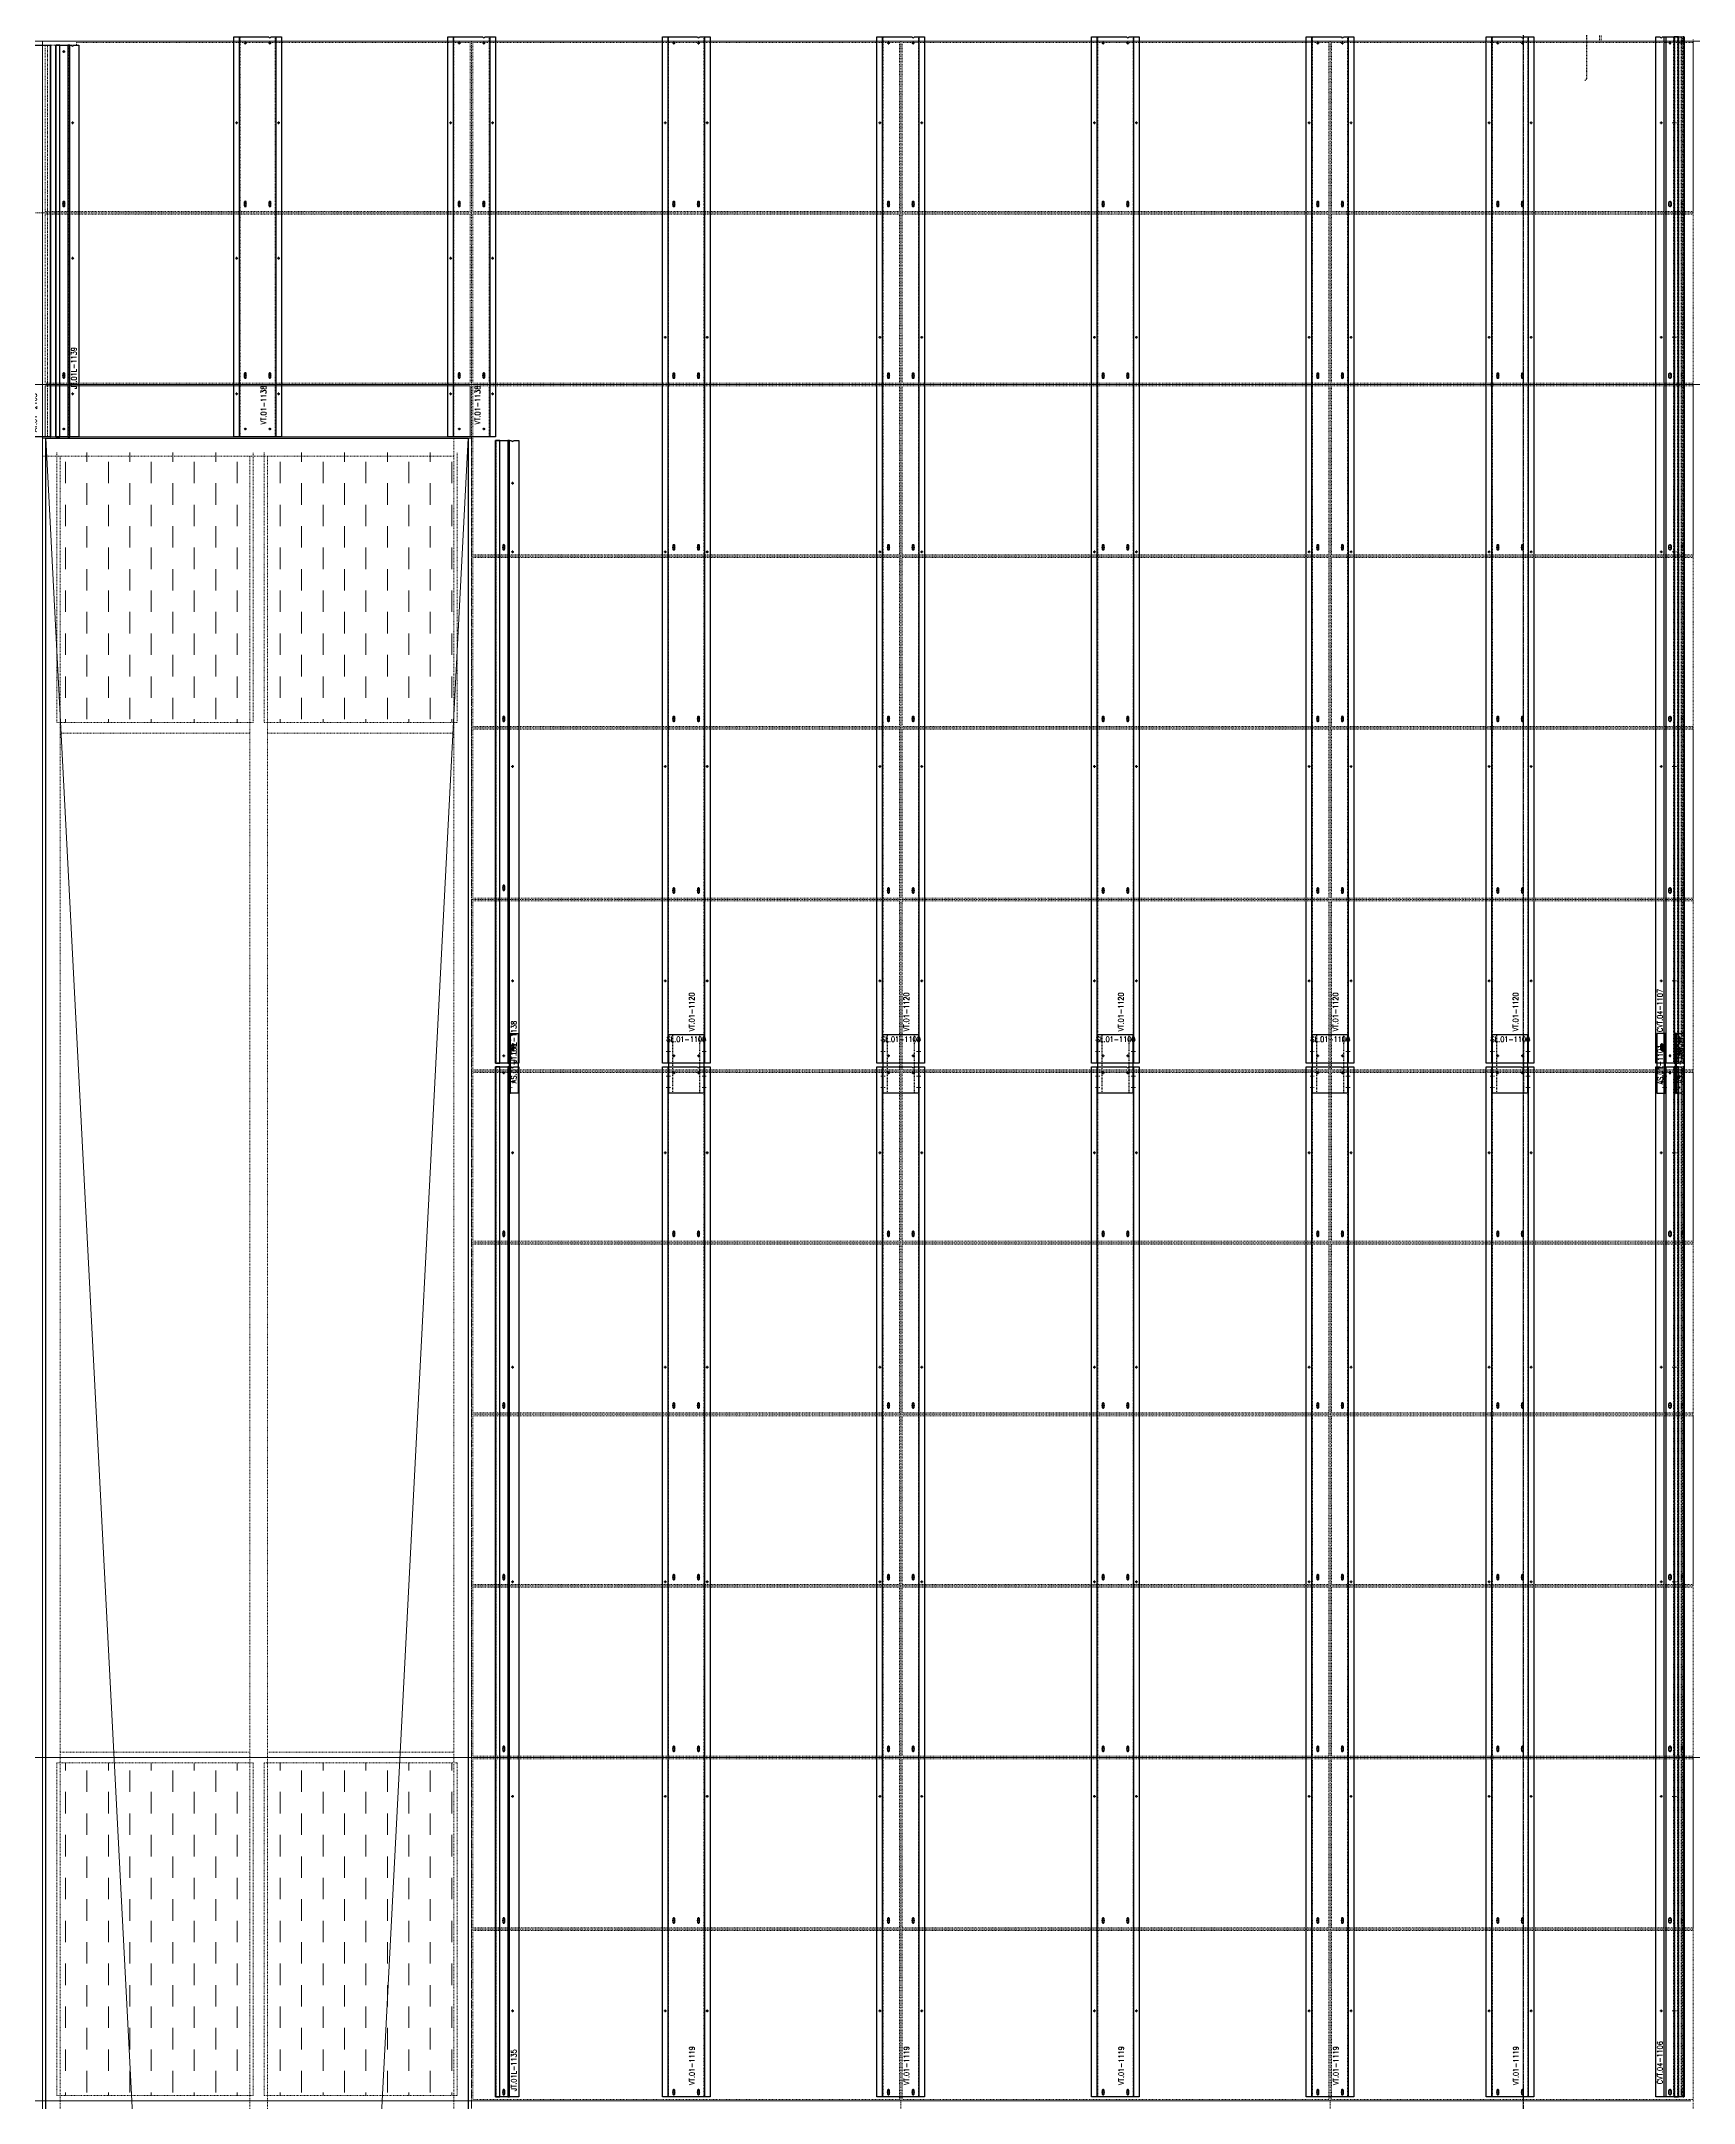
# Model space of a CAD drawing. Header units: inches. Extents: x 11737 to 18084, y -4365 to 1695.
# Drawn here: x 13694.6 to 13925.5, y 642.9 to 931.2 of the extents above; entities that cross this region are included whole.
import ezdxf

# ---------------------------------------------------------------- set-up
doc = ezdxf.new("R2010")
doc.units = ezdxf.units.IN
doc.header["$MEASUREMENT"] = 0
for name, pattern in [('INC-200$0$NBK_CenterX2', [1.083333, 0.666667, -0.125, 0.166667, -0.125]), ('INC-200$0$NBK_Hidden', [0.125, 0.083333, -0.041667]), ('NBK_Center', [0.541667, 0.333333, -0.0625, 0.083333, -0.0625]), ('NBK_Center2', [0.270833, 0.166667, -0.03125, 0.041667, -0.03125]), ('NBK_CenterX2', [1.083333, 0.666667, -0.125, 0.166667, -0.125]), ('NBK_Hidden', [0.125, 0.083333, -0.041667]), ('NBK_Hidden2', [0.0625, 0.041667, -0.020833])]:
    doc.linetypes.add(name, pattern=pattern)
doc.layers.get('Defpoints').update_dxf_attribs({"color": 250, "lineweight": 0})
for name, color, linetype, lineweight in [('!Arch2', 8, 'Continuous', 9), ('!Bracket', 11, 'Continuous', 25), ('!Clip - bent', 20, 'Continuous', 25), ('!Dimension', 50, 'Continuous', 5), ('!Extrusion', 140, 'Continuous', 25), ('!Flashing', 40, 'Continuous', 25), ('!Gridline', 112, 'NBK_CenterX2', 5), ('!Linetype_Center', 220, 'NBK_Center', 9), ('!Linetype_Center2', 222, 'NBK_Center2', 9), ('!Linetype_Hidden', 210, 'NBK_Hidden', 9), ('!Misc2', 252, 'NBK_Hidden2', 5), ('A-GLAZ', 151, 'Continuous', 13), ('INC-200$0$!Gridline @ 1', 112, 'INC-200$0$NBK_CenterX2', 5), ('INC-200$0$!Linetype_Hidden', 210, 'INC-200$0$NBK_Hidden', 9)]:
    doc.layers.add(name, color=color, linetype=linetype, lineweight=lineweight)
doc.styles.add('Romans', font='romans.shx', dxfattribs={"width": 0.8})
pattern_1 = [(90, (-699.0618, 218.4), (-3, 3), [3, -3])]

# ---------------------------------------------------------------- blocks, each defined once
blk = doc.blocks.new('WEST ELEVATION GRID')
for p, q in [((0, -106.7), (0, 1818.09)), ((-1655, 1442.4), (842.95, 1442.4)), ((-1655, 1394.4), (842.95, 1394.4)), ((-1655, 1202.4), (842.95, 1202.4))]:
    blk.add_line(p, q)
blk = doc.blocks.new('A201')
h = blk.add_hatch()
h.set_pattern_fill('FP_10', color=256, style=0, pattern_type=2)
h.set_pattern_definition(pattern_1)
h.paths.add_polyline_path([(-177.56, 1323.15), (-177.56, 1360.87), (-204.98, 1360.87), (-204.98, 1323.15), (-201.01, 1323.15)], flags=0)
h = blk.add_hatch()
h.set_pattern_fill('FP_10', color=256, style=0, pattern_type=2)
h.set_pattern_definition(pattern_1)
h.paths.add_polyline_path([(-149.05, 1323.15), (-149.05, 1360.87), (-176, 1360.87), (-176, 1323.15)], flags=0)
h = blk.add_hatch()
h.set_pattern_fill('FP_10', color=256, style=0, pattern_type=2)
h.set_pattern_definition(pattern_1)
h.paths.add_polyline_path([(-177.56, 1131.15), (-177.56, 1177.65), (-204.98, 1177.65), (-204.98, 1131.15), (-201.01, 1131.15)], flags=0)
h = blk.add_hatch()
h.set_pattern_fill('FP_10', color=256, style=0, pattern_type=2)
h.set_pattern_definition(pattern_1)
h.paths.add_polyline_path([(-149.05, 1131.15), (-149.05, 1177.65), (-176, 1177.65), (-176, 1131.15)], flags=0)
for p, q in [((10.9, 1418.4), (10.9, 1694.9)), ((8.84, 1419.44), (8.84, 1413.16)), ((8.9, 1413.13), (8.9, 1419.38)), ((10.63, 1418.4), (10.63, 1419.33)), ((23.75, -25), (23.75, 1418.64)), ((8.84, 1413.16), (8.61, 1412.93)), ((8.61, 1412.93), (8.66, 1412.89)), ((8.66, 1412.89), (8.9, 1413.13)), ((-207.01, 1362.9), (-147.01, 1362.9)), ((-207.01, 218.4), (-207.01, 1362.9)), ((-204.98, 1360.87), (-204.98, 1323.15)), ((-177.56, 1323.15), (-177.56, 1360.87)), ((-176, 1360.87), (-176, 1323.15)), ((-149.51, 1362.9), (-149.51, 220.9)), ((-149.05, 1323.15), (-149.05, 1360.87)), ((-147.01, 1362.9), (-147.01, 218.4)), ((-207.01, 1360.4), (-149.51, 1360.4)), ((-204.51, 218.4), (-204.51, 1360.4)), ((-178.03, 1360.4), (-178.03, 220.9)), ((-175.53, 1360.4), (-175.53, 220.9)), ((-204.98, 1323.15), (-177.56, 1323.15)), ((-176, 1323.15), (-149.05, 1323.15)), ((-178.03, 1321.65), (-204.51, 1321.65)), ((-149.51, 1321.65), (-175.53, 1321.65)), ((-204.51, 1179.15), (-178.03, 1179.15)), ((-175.53, 1179.15), (-149.51, 1179.15)), ((-204.98, 1177.65), (-204.98, 1131.15)), ((-177.56, 1177.65), (-204.98, 1177.65)), ((-177.56, 1131.15), (-177.56, 1177.65)), ((-149.05, 1177.65), (-176, 1177.65)), ((-176, 1177.65), (-176, 1131.15)), ((-149.05, 1131.15), (-149.05, 1177.65)), ((-204.98, 1131.15), (-177.56, 1131.15)), ((-176, 1131.15), (-149.05, 1131.15))]:
    blk.add_line(p, q)
blk = doc.blocks.new('EWA-TM TERRACOTTA WEST')
at = {"layer": '!Linetype_Center2'}
for p, q in [((1125, 1386.9), (1125, 1442.4)), ((1185, 1386.9), (1185, 1442.4)), ((1245, 362.4), (1245, 1442.4)), ((1305, 362.4), (1305, 1442.4)), ((736.48, 1418.4), (1125.38, 1418.4)), ((1125, 1418.4), (1355.76, 1418.4)), ((722.81, 1394.4), (1355.45, 1394.4)), ((1125, 362.4), (1125, 1386.9)), ((1185, 1386.9), (1125, 1386.9)), ((1185, 362.4), (1185, 1386.9)), ((1185, 1370.4), (1355.76, 1370.4)), ((1185, 1346.4), (1355.76, 1346.4)), ((1185, 1322.4), (1355.76, 1322.4)), ((1185, 1298.4), (1355.76, 1298.4)), ((1185, 1274.4), (1355.76, 1274.4)), ((1185, 1250.4), (1355.76, 1250.4)), ((1185, 1226.4), (1355.76, 1226.4)), ((1185, 1202.4), (1355.76, 1202.4)), ((1185, 1178.4), (1355.76, 1178.4))]:
    blk.add_line(p, q, dxfattribs=at)
at = {"layer": '!Linetype_Center2', "color": 3, "linetype": 'Continuous'}
for p, q in [((1125, 2.4), (1125, 1442.4)), ((-24.06, 1154.4), (1355.45, 1154.4))]:
    blk.add_line(p, q, dxfattribs=at)
at = {"layer": 'INC-200$0$!Linetype_Hidden'}
for points in [[(1129.75, 1442.21), (1129.75, 1441.85), (1125.38, 1441.85), (1125.38, 1441.11), (1125.38, 1441.11), (1125.38, 1418.59), (1184.81, 1418.59), (1184.81, 1442.21)], [(1244.81, 1418.59), (1185.19, 1418.59), (1185.19, 1442.21), (1244.81, 1442.21)], [(1245.19, 1418.59), (1304.81, 1418.59), (1304.81, 1442.21), (1245.19, 1442.21)], [(1355.76, 1418.59), (1305.19, 1418.59), (1305.19, 1442.21), (1355.76, 1442.21)], [(1125.38, 1418.21), (1184.81, 1418.21), (1184.81, 1394.59), (1125.38, 1394.59)], [(1244.81, 1418.21), (1185.19, 1418.21), (1185.19, 1394.59), (1244.81, 1394.59)], [(1245.19, 1418.21), (1304.81, 1418.21), (1304.81, 1394.59), (1245.19, 1394.59)], [(1355.76, 1418.21), (1305.19, 1418.21), (1305.19, 1394.59), (1355.76, 1394.59)], [(1244.81, 1394.21), (1244.81, 1370.59), (1185.19, 1370.59), (1185.19, 1387.09), (1185.19, 1387.09), (1185.19, 1394.21)], [(1245.19, 1370.59), (1304.81, 1370.59), (1304.81, 1394.21), (1245.19, 1394.21)], [(1355.76, 1370.59), (1305.19, 1370.59), (1305.19, 1394.21), (1355.76, 1394.21)], [(1244.81, 1370.21), (1185.19, 1370.21), (1185.19, 1346.59), (1244.81, 1346.59)], [(1245.19, 1370.21), (1304.81, 1370.21), (1304.81, 1346.59), (1245.19, 1346.59)], [(1355.76, 1370.21), (1305.19, 1370.21), (1305.19, 1346.59), (1355.76, 1346.59)], [(1244.81, 1322.59), (1185.19, 1322.59), (1185.19, 1346.21), (1244.81, 1346.21)], [(1245.19, 1322.59), (1304.81, 1322.59), (1304.81, 1346.21), (1245.19, 1346.21)], [(1355.76, 1322.59), (1305.19, 1322.59), (1305.19, 1346.21), (1355.76, 1346.21)], [(1244.81, 1322.21), (1185.19, 1322.21), (1185.19, 1298.59), (1244.81, 1298.59)], [(1245.19, 1322.21), (1304.81, 1322.21), (1304.81, 1298.59), (1245.19, 1298.59)], [(1355.76, 1322.21), (1305.19, 1322.21), (1305.19, 1298.59), (1355.76, 1298.59)], [(1244.81, 1274.59), (1185.19, 1274.59), (1185.19, 1298.21), (1244.81, 1298.21)], [(1245.19, 1274.59), (1304.81, 1274.59), (1304.81, 1298.21), (1245.19, 1298.21)], [(1355.76, 1274.59), (1305.19, 1274.59), (1305.19, 1298.21), (1355.76, 1298.21)], [(1244.81, 1274.21), (1185.19, 1274.21), (1185.19, 1250.59), (1244.81, 1250.59)], [(1245.19, 1274.21), (1304.81, 1274.21), (1304.81, 1250.59), (1245.19, 1250.59)], [(1355.76, 1274.21), (1305.19, 1274.21), (1305.19, 1250.59), (1355.76, 1250.59)], [(1244.81, 1226.59), (1185.19, 1226.59), (1185.19, 1250.21), (1244.81, 1250.21)], [(1245.19, 1226.59), (1304.81, 1226.59), (1304.81, 1250.21), (1245.19, 1250.21)], [(1355.76, 1226.59), (1305.19, 1226.59), (1305.19, 1250.21), (1355.76, 1250.21)], [(1244.81, 1226.21), (1185.19, 1226.21), (1185.19, 1202.59), (1244.81, 1202.59)], [(1245.19, 1226.21), (1304.81, 1226.21), (1304.81, 1202.59), (1245.19, 1202.59)], [(1355.76, 1226.21), (1305.19, 1226.21), (1305.19, 1202.59), (1355.76, 1202.59)], [(1244.81, 1178.59), (1185.19, 1178.59), (1185.19, 1202.21), (1244.81, 1202.21)], [(1245.19, 1178.59), (1304.81, 1178.59), (1304.81, 1202.21), (1245.19, 1202.21)], [(1355.76, 1178.59), (1305.19, 1178.59), (1305.19, 1202.21), (1355.76, 1202.21)], [(1244.81, 1178.21), (1185.19, 1178.21), (1185.19, 1154.59), (1244.81, 1154.59)], [(1245.19, 1178.21), (1304.81, 1178.21), (1304.81, 1154.59), (1245.19, 1154.59)], [(1355.76, 1178.21), (1305.19, 1178.21), (1305.19, 1154.59), (1355.76, 1154.59)]]:
    blk.add_lwpolyline(points, close=True, dxfattribs=at)
at = {"layer": 'INC-200$0$!Linetype_Hidden', "linetype": 'Continuous'}
blk.add_lwpolyline([(1184.81, 1387.09), (1125.38, 1387.09), (1125.38, 1394.21), (1184.81, 1394.21)], close=True, dxfattribs=at)
blk = doc.blocks.new('A$C5F5C4D7D')
at = {"layer": 'A-GLAZ'}
for p, q in [((1125.49, 243.9), (1184.51, 1386.9)), ((1125.49, 1386.9), (1184.51, 243.9))]:
    blk.add_line(p, q, dxfattribs=at)
at = {"layer": 'Defpoints', "color": 1, "lineweight": 30}
blk.add_lwpolyline([(1184.51, 369.15), (1184.51, 243.9), (1125.49, 243.9), (1125.49, 1386.9), (1184.51, 1386.9), (1184.51, 375.18)], close=True, dxfattribs=at)
blk = doc.blocks.new('GRID_ELEV WEST_W')
at = {"layer": '!Gridline'}
for p, q in [((991.12, -1239.57), (991.12, 403.85)), ((-594.98, -147.77), (1164.09, -147.77)), ((-594.98, -183.48), (1164.09, -183.48)), ((-594.98, -326.34), (1164.09, -326.34))]:
    blk.add_line(p, q, dxfattribs=at)
blk = doc.blocks.new('TAP HOLE_5mm')
at = {"layer": '!Linetype_Center2'}
for points in [[(-0.18, 0), (0.18, 0)], [(0, 0.18), (0, -0.18)]]:
    blk.add_lwpolyline(points, dxfattribs=at)
blk.add_circle((0, 0), 0.101)
blk = doc.blocks.new('WEEP HOLE')
at = {"layer": '!Linetype_Center'}
for p, q in [((-0.22, 0.37), (0.22, 0.37)), ((0, 0.83), (0, -0.08))]:
    blk.add_line(p, q, dxfattribs=at)
at = {"color": 0}
blk.add_lwpolyline([(-0.14, 0.61), (-0.14, 0.14, 0.414214), (0, 0, 0.414214), (0.14, 0.14), (0.14, 0.61, 0.414214), (0, 0.75, 0.414214)], format="xyb", close=True, dxfattribs=at)
blk = doc.blocks.new('CLEAR SECTION HOLE')
at = {"layer": '!Linetype_Center2'}
blk.add_line((-0.33, 0), (0.26, 0), dxfattribs=at)
at = {"layer": '!Misc2'}
blk.add_lwpolyline([(-0.08, 0.1), (0, 0.1), (0, -0.1), (-0.08, -0.1)], close=True, dxfattribs=at)
blk = doc.blocks.new('VT.01-1119-')
at = {"layer": '!Extrusion'}
blk.add_lwpolyline([(-2.45, 148.55), (2.45, 148.55), (2.45, 140.35), (-2.45, 140.35)], close=True, dxfattribs=at)
at = {"layer": '!Extrusion', "linetype": 'NBK_Hidden2'}
blk.add_lwpolyline([(-1.86, 148.55), (1.86, 148.55), (1.86, 140.35), (-1.86, 140.35)], close=True, dxfattribs=at)
at = {"layer": '!Extrusion'}
blk.add_lwpolyline([(3.33, 0), (-3.33, 0), (-3.33, 144.02), (1.58, 144.02, 1), (1.86, 144.02), (3.33, 144.02)], format="xyb", close=True, dxfattribs=at)
blk.add_lwpolyline([(1.86, 144.02), (2.54, 144.02), (2.54, 0), (-2.54, 0), (-2.54, 144.02), (1.58, 144.02)], dxfattribs=at)
at = {"layer": '!Extrusion', "linetype": 'NBK_Hidden'}
blk.add_lwpolyline([(1.86, 144.02), (2.46, 144.02), (2.46, 0), (-2.46, 0), (-2.46, 144.02), (1.58, 144.02)], dxfattribs=at)
at = {"layer": '!Dimension', "rotation": 360}
for p in [(-2.46, 142.73), (2.54, 142.73), (-2.46, 141.15), (2.54, 141.15)]:
    blk.add_blockref('CLEAR SECTION HOLE', p, dxfattribs=at)
at = {"layer": '!Extrusion', "rotation": 360}
for name, p in [('TAP HOLE_5mm', (-1.72, 143.19)), ('TAP HOLE_5mm', (1.72, 143.19)), ('TAP HOLE_5mm', (-2.93, 132.02)), ('TAP HOLE_5mm', (2.93, 132.02)), ('WEEP HOLE', (-1.72, 120.3)), ('WEEP HOLE', (1.72, 120.3)), ('TAP HOLE_5mm', (-2.93, 102.02)), ('TAP HOLE_5mm', (2.93, 102.02)), ('WEEP HOLE', (-1.72, 96.3)), ('WEEP HOLE', (1.72, 96.3)), ('TAP HOLE_5mm', (-2.93, 72.02)), ('WEEP HOLE', (-1.72, 72.3)), ('WEEP HOLE', (1.72, 72.3)), ('TAP HOLE_5mm', (2.93, 72.02)), ('WEEP HOLE', (-1.72, 48.3)), ('WEEP HOLE', (1.72, 48.3)), ('TAP HOLE_5mm', (-2.93, 42.02)), ('TAP HOLE_5mm', (2.93, 42.02)), ('WEEP HOLE', (-1.72, 24.3)), ('WEEP HOLE', (1.72, 24.3)), ('TAP HOLE_5mm', (-2.93, 12.02)), ('TAP HOLE_5mm', (2.93, 12.02)), ('WEEP HOLE', (-1.72, 0.29)), ('WEEP HOLE', (1.72, 0.29))]:
    blk.add_blockref(name, p, dxfattribs=at)
at = {"layer": 'Defpoints', "color": 30, "insert": (0.03, 147.88), "char_height": 0.75, "width": 1.65, "attachment_point": 5, "style": 'Romans'}
blk.add_mtext('SL.01-1100', dxfattribs=at)
at = {"layer": 'Defpoints', "color": 1, "insert": (0.8, 4.36), "char_height": 0.75, "width": 1.65, "attachment_point": 5, "rotation": 90, "style": 'Romans'}
blk.add_mtext('VT.01-1119', dxfattribs=at)
blk = doc.blocks.new('JT.01L-1138')
at = {"layer": '!Extrusion'}
for points in [[(0, 87.11), (0, 0), (0.57, 0), (0.57, 87.11)], [(1.69, 87.11), (1.69, 0), (1.95, 0), (1.95, 87.11)]]:
    blk.add_lwpolyline(points, close=True, dxfattribs=at)
at = {"layer": '!Extrusion', "linetype": 'NBK_Hidden'}
for points in [[(0, 87.11), (0, 0), (0.08, 0), (0.08, 87.11)], [(1.87, 87.11), (1.87, 0), (1.95, 0), (1.95, 87.11)]]:
    blk.add_lwpolyline(points, close=True, dxfattribs=at)
at = {"layer": '!Extrusion'}
blk.add_lwpolyline([(3.25, 0), (0, 0), (0, 87.11), (2.22, 87.11, 1), (2.5, 87.11), (3.25, 87.11)], format="xyb", close=True, dxfattribs=at)
for name, p in [('TAP HOLE_5mm', (2.36, 81.11)), ('WEEP HOLE', (1.13, 71.78)), ('TAP HOLE_5mm', (2.36, 71.52)), ('WEEP HOLE', (1.13, 47.78)), ('TAP HOLE_5mm', (2.36, 41.52)), ('WEEP HOLE', (1.13, 24.16)), ('TAP HOLE_5mm', (2.36, 11.52)), ('TAP HOLE_5mm', (1.13, 1.06))]:
    blk.add_blockref(name, p, dxfattribs=at)
at = {"layer": 'Defpoints', "color": 2, "insert": (2.54, 3.02), "char_height": 0.75, "width": 1.65, "attachment_point": 5, "rotation": 90, "style": 'Romans'}
blk.add_mtext('JT.01L-1138', dxfattribs=at)
blk = doc.blocks.new('SECTION CLEAR HOLE 1')
at = {"layer": '!Linetype_Center2'}
blk.add_line((-0.33, 0, 0), (0.26, 0, 0), dxfattribs=at)
at = {"layer": '!Misc2'}
blk.add_lwpolyline([(-0.12, 0.1), (0, 0.1), (0, -0.1), (-0.12, -0.1)], close=True, dxfattribs=at)
blk = doc.blocks.new('SLOTTED SECTION1')
at = {"layer": '!Linetype_Center2'}
blk.add_lwpolyline([(-0.24, 0), (0.12, 0)], dxfattribs=at)
at = {"layer": '!Misc2'}
blk.add_lwpolyline([(-0.12, 0.47), (0, 0.47), (0, -0.47), (-0.12, -0.47)], close=True, dxfattribs=at)
blk = doc.blocks.new('SLOTTED HOLE 1')
at = {"layer": '!Linetype_Center'}
for p, q in [((0, 0.55), (0, -0.55)), ((-0.22, 0), (0.22, 0))]:
    blk.add_line(p, q, dxfattribs=at)
at = {"color": 0}
blk.add_lwpolyline([(-0.14, 0.33), (-0.14, -0.33, 0.414214), (0, -0.47, 0.414214), (0.14, -0.33), (0.14, 0.33, 0.414214), (0, 0.47, 0.414214)], format="xyb", close=True, dxfattribs=at)
blk = doc.blocks.new('AS.01-1100')
at = {"layer": '!Bracket'}
for points in [[(-1.3, 4.65), (-0.12, 4.65), (-0.12, -3.67), (-1.3, -3.67)], [(-1.3, -3.67), (-1.18, -3.67), (-1.18, 4.65), (-1.3, 4.65)]]:
    blk.add_lwpolyline(points, close=True, dxfattribs=at)
at = {"layer": '!Dimension'}
for name, p in [('SLOTTED SECTION1', (-1.18, 3.73)), ('SLOTTED SECTION1', (-1.18, 2.15)), ('SECTION CLEAR HOLE 1', (-1.18, -1.3)), ('SECTION CLEAR HOLE 1', (-1.18, -2.88))]:
    blk.add_blockref(name, p, dxfattribs=at)
at = {"layer": '!Extrusion', "linetype": 'NBK_Hidden'}
blk.add_blockref('SLOTTED HOLE 1', (-0.83, 2.75), dxfattribs=at)
at = {"layer": '!Extrusion', "rotation": 360}
blk.add_blockref('TAP HOLE_5mm', (-0.83, -2.09), dxfattribs=at)
at = {"layer": 'Defpoints', "color": 30, "insert": (-0.71, 0.49), "char_height": 0.75, "width": 1.65, "attachment_point": 5, "rotation": 90, "style": 'Romans'}
blk.add_mtext('AS.01-1100', dxfattribs=at)
blk = doc.blocks.new('JT.01L-1135')
at = {"layer": '!Extrusion'}
blk.add_lwpolyline([(3.25, 0), (0, 0), (0, 144.02), (2.22, 144.02, 1), (2.5, 144.02), (3.25, 144.02)], format="xyb", close=True, dxfattribs=at)
at = {"layer": '!Extrusion', "linetype": 'NBK_Hidden'}
for points in [[(0, 144.02), (0, 0), (0.08, 0), (0.08, 144.02)], [(1.87, 144.02), (1.87, 0), (1.95, 0), (1.95, 144.02)]]:
    blk.add_lwpolyline(points, close=True, dxfattribs=at)
at = {"layer": '!Extrusion'}
for points in [[(0, 144.02), (0, 0), (0.57, 0), (0.57, 144.02)], [(1.69, 144.02), (1.69, 0), (1.95, 0), (1.95, 144.02)]]:
    blk.add_lwpolyline(points, close=True, dxfattribs=at)
at = {"layer": '!Dimension'}
blk.add_blockref('AS.01-1100', (3.25, 144.02), dxfattribs=at)
at = {"layer": '!Extrusion', "rotation": 360}
for p in [(1.13, 143.19), (2.36, 132.02), (2.36, 102.02), (2.36, 72.02), (2.36, 42.02), (2.36, 12.02)]:
    blk.add_blockref('TAP HOLE_5mm', p, dxfattribs=at)
at = {"layer": '!Extrusion'}
for p in [(1.13, 120.3), (1.13, 96.3), (1.13, 72.3), (1.13, 48.3), (1.13, 24.3), (1.13, 0.29)]:
    blk.add_blockref('WEEP HOLE', p, dxfattribs=at)
at = {"layer": 'Defpoints', "color": 2, "insert": (2.54, 3.72), "char_height": 0.75, "width": 1.65, "attachment_point": 5, "rotation": 90, "style": 'Romans'}
blk.add_mtext('JT.01L-1135', dxfattribs=at)
blk = doc.blocks.new('SLOTTED SECTION HOLE')
at = {"layer": '!Linetype_Center2'}
blk.add_line((-0.33, 0), (0.26, 0), dxfattribs=at)
at = {"layer": '!Misc2'}
blk.add_lwpolyline([(-0.08, 0.47), (0, 0.47), (0, -0.47), (-0.08, -0.47)], close=True, dxfattribs=at)
blk = doc.blocks.new('VT.01-1120-')
at = {"layer": '!Extrusion'}
blk.add_lwpolyline([(3.33, 0), (-3.33, 0), (-3.33, 143.54), (1.58, 143.54, 1), (1.86, 143.54), (3.33, 143.54)], format="xyb", close=True, dxfattribs=at)
blk.add_lwpolyline([(1.86, 143.54), (2.54, 143.54), (2.54, 0), (-2.54, 0), (-2.54, 143.54), (1.58, 143.54)], dxfattribs=at)
at = {"layer": '!Extrusion', "linetype": 'NBK_Hidden'}
blk.add_lwpolyline([(1.86, 143.54), (2.46, 143.54), (2.46, 0), (-2.46, 0), (-2.46, 143.54), (1.58, 143.54)], dxfattribs=at)
at = {"layer": '!Dimension', "rotation": 360}
for p in [(-2.46, 3.24), (2.54, 3.24), (-2.46, 1.66), (2.54, 1.66)]:
    blk.add_blockref('SLOTTED SECTION HOLE', p, dxfattribs=at)
at = {"layer": '!Extrusion', "rotation": 360}
for name, p in [('TAP HOLE_5mm', (-1.72, 142.66)), ('TAP HOLE_5mm', (1.72, 142.66)), ('TAP HOLE_5mm', (-2.93, 131.52)), ('TAP HOLE_5mm', (2.93, 131.52)), ('WEEP HOLE', (-1.72, 119.78)), ('WEEP HOLE', (1.72, 119.78)), ('TAP HOLE_5mm', (-2.93, 101.52)), ('TAP HOLE_5mm', (2.93, 101.52)), ('WEEP HOLE', (-1.72, 95.78)), ('WEEP HOLE', (1.72, 95.78)), ('WEEP HOLE', (-1.72, 71.78)), ('WEEP HOLE', (1.72, 71.78)), ('TAP HOLE_5mm', (-2.93, 71.52)), ('TAP HOLE_5mm', (2.93, 71.52)), ('WEEP HOLE', (-1.72, 47.78)), ('WEEP HOLE', (1.72, 47.78)), ('TAP HOLE_5mm', (-2.93, 41.52)), ('TAP HOLE_5mm', (2.93, 41.52)), ('WEEP HOLE', (-1.72, 23.78)), ('WEEP HOLE', (1.72, 23.78)), ('TAP HOLE_5mm', (-2.93, 11.52)), ('TAP HOLE_5mm', (2.93, 11.52)), ('TAP HOLE_5mm', (-1.72, 1.06)), ('TAP HOLE_5mm', (1.72, 1.06))]:
    blk.add_blockref(name, p, dxfattribs=at)
at = {"layer": 'Defpoints', "color": 1, "insert": (0.77, 7.19), "char_height": 0.75, "width": 1.65, "attachment_point": 5, "rotation": 90, "style": 'Romans'}
blk.add_mtext('VT.01-1120', dxfattribs=at)
blk = doc.blocks.new('19mm WEEP HOLE')
at = {"layer": '!Linetype_Center'}
blk.add_line((-0.37, 0.2), (-0.37, -0.12), dxfattribs=at)
at = {"linetype": 'NBK_Hidden'}
blk.add_lwpolyline([(-0.75, 0.08), (0, 0.08), (0, 0), (-0.75, 0)], close=True, dxfattribs=at)
blk = doc.blocks.new('HOLE SECTION')
at = {"layer": '!Linetype_Center2'}
blk.add_line((-0.33, 0), (0.26, 0), dxfattribs=at)
at = {"layer": '!Misc2'}
blk.add_lwpolyline([(-0.09, 0.1), (0, 0.1), (0, -0.1), (-0.09, -0.1)], close=True, dxfattribs=at)
blk = doc.blocks.new('CVT.04-1107-')
at = {"layer": '!Extrusion'}
blk.add_lwpolyline([(0, 0), (-3.97, 0), (-3.97, 143.54), (-3.34, 143.54, 1), (-3.06, 143.54), (0, 143.54)], format="xyb", close=True, dxfattribs=at)
for points in [[(-2.78, 143.54), (-2.53, 143.54), (-2.53, 0), (-2.78, 0)], [(-1.41, 0), (-0.76, 0), (-0.76, 143.54), (-1.41, 143.54)]]:
    blk.add_lwpolyline(points, close=True, dxfattribs=at)
at = {"layer": '!Extrusion', "linetype": 'NBK_Hidden'}
for points in [[(-1.33, 0), (-1.42, 0), (-1.42, 143.54), (-1.33, 143.54)], [(-0.76, 0), (-0.86, 0), (-0.86, 143.54), (-0.76, 143.54)], [(-0.35, 143.54), (-0.28, 143.54), (-0.28, 0), (-0.35, 0)], [(-0.14, 0), (-0.04, 0), (-0.04, 143.54), (-0.14, 143.54)]]:
    blk.add_lwpolyline(points, close=True, dxfattribs=at)
at = {"layer": '!Dimension', "rotation": 360}
for name, p in [('CLEAR SECTION HOLE', (-0.28, 142.66)), ('HOLE SECTION', (-1.33, 131.52)), ('HOLE SECTION', (-1.33, 101.52)), ('HOLE SECTION', (-1.33, 71.52)), ('HOLE SECTION', (-1.33, 41.52)), ('HOLE SECTION', (-1.33, 11.52)), ('CLEAR SECTION HOLE', (-0.28, 1.06))]:
    blk.add_blockref(name, p, dxfattribs=at)
at = {"layer": '!Extrusion', "xscale": -1}
for name, p in [('TAP HOLE_5mm', (-1.97, 142.66)), ('WEEP HOLE', (-1.97, 119.78)), ('WEEP HOLE', (-1.97, 95.78)), ('WEEP HOLE', (-1.97, 71.78)), ('WEEP HOLE', (-1.97, 47.78)), ('WEEP HOLE', (-1.97, 23.78)), ('TAP HOLE_5mm', (-1.97, 1.06))]:
    blk.add_blockref(name, p, dxfattribs=at)
at = {"layer": '!Extrusion'}
for name, p, rotation in [('TAP HOLE_5mm', (-3.2, 131.52), 360), ('19mm WEEP HOLE', (-0.35, 119.78), 270), ('TAP HOLE_5mm', (-3.2, 101.52), 360), ('19mm WEEP HOLE', (-0.35, 95.78), 270), ('19mm WEEP HOLE', (-0.35, 71.78), 270), ('TAP HOLE_5mm', (-3.2, 71.52), 360), ('19mm WEEP HOLE', (-0.35, 47.78), 270), ('TAP HOLE_5mm', (-3.2, 41.52), 360), ('19mm WEEP HOLE', (-0.35, 23.78), 270), ('TAP HOLE_5mm', (-3.2, 11.52), 360)]:
    blk.add_blockref(name, p, dxfattribs=dict(at, rotation=rotation))
at = {"layer": 'Defpoints', "color": 3, "insert": (-3.38, 7.38), "char_height": 0.75, "width": 1.65, "attachment_point": 5, "rotation": 90, "style": 'Romans'}
blk.add_mtext('CVT.04-1107', dxfattribs=at)
blk = doc.blocks.new('SL.01-1101')
at = {"layer": '!Bracket'}
for points in [[(4.65, -1.3), (4.65, -0.12), (-3.67, -0.12), (-3.67, -1.3)], [(-3.67, -1.3), (-3.67, -1.18), (4.65, -1.18), (4.65, -1.3)]]:
    blk.add_lwpolyline(points, close=True, dxfattribs=at)
at = {"layer": '!Dimension', "xscale": -1, "rotation": 270}
for name, p in [('SECTION CLEAR HOLE 1', (-2.88, -1.18)), ('SECTION CLEAR HOLE 1', (-1.3, -1.18)), ('SLOTTED SECTION1', (2.15, -1.18)), ('SLOTTED SECTION1', (3.73, -1.18))]:
    blk.add_blockref(name, p, dxfattribs=at)
at = {"layer": '!Extrusion', "xscale": -1, "rotation": 270}
blk.add_blockref('TAP HOLE_5mm', (-2.09, -0.83), dxfattribs=at)
at = {"layer": '!Extrusion', "linetype": 'NBK_Hidden', "xscale": -1, "rotation": 270}
blk.add_blockref('SLOTTED HOLE 1', (2.75, -0.83), dxfattribs=at)
at = {"layer": 'Defpoints', "color": 30, "insert": (0.32, -0.6), "char_height": 0.75, "width": 1.65, "attachment_point": 5, "style": 'Romans'}
blk.add_mtext('AS.01-1101', dxfattribs=at)
blk = doc.blocks.new('AS.01-1100-')
at = {"layer": '!Bracket'}
for points in [[(4.65, 1.33), (4.65, 0.15), (-3.67, 0.15), (-3.67, 1.33)], [(-3.67, 1.33), (-3.67, 1.21), (4.65, 1.21), (4.65, 1.33)]]:
    blk.add_lwpolyline(points, close=True, dxfattribs=at)
at = {"layer": '!Dimension', "rotation": 270}
for name, p in [('SECTION CLEAR HOLE 1', (-2.09, 1.21)), ('SLOTTED SECTION1', (2.75, 1.21))]:
    blk.add_blockref(name, p, dxfattribs=at)
at = {"layer": '!Extrusion', "rotation": 270}
for p in [(-2.88, 0.86, 0), (-1.3, 0.86, 0)]:
    blk.add_blockref('TAP HOLE_5mm', p, dxfattribs=at)
at = {"layer": '!Extrusion', "linetype": 'NBK_Hidden', "rotation": 270}
for p in [(2.15, 0.86), (3.73, 0.86)]:
    blk.add_blockref('SLOTTED HOLE 1', p, dxfattribs=at)
at = {"layer": 'Defpoints', "color": 30, "insert": (0.49, 0.74), "char_height": 0.75, "width": 1.65, "attachment_point": 5, "style": 'Romans'}
blk.add_mtext('AS.01-1100', dxfattribs=at)
blk = doc.blocks.new('CVT.04-1106-')
at = {"layer": '!Extrusion'}
blk.add_lwpolyline([(0, 0), (-3.97, 0), (-3.97, 144.02), (-3.34, 144.02, 1), (-3.06, 144.02), (0, 144.02)], format="xyb", close=True, dxfattribs=at)
for points in [[(-2.78, 144.02), (-2.53, 144.02), (-2.53, 0), (-2.78, 0)], [(-1.41, 0), (-0.76, 0), (-0.76, 144.02), (-1.41, 144.02)]]:
    blk.add_lwpolyline(points, close=True, dxfattribs=at)
at = {"layer": '!Extrusion', "linetype": 'NBK_Hidden'}
for points in [[(-1.33, 0), (-1.42, 0), (-1.42, 144.02), (-1.33, 144.02)], [(-0.76, 0), (-0.86, 0), (-0.86, 144.02), (-0.76, 144.02)], [(-0.35, 144.02), (-0.28, 144.02), (-0.28, 0), (-0.35, 0)], [(-0.14, 0), (-0.04, 0), (-0.04, 144.02), (-0.14, 144.02)]]:
    blk.add_lwpolyline(points, close=True, dxfattribs=at)
at = {"layer": '!Dimension', "rotation": 360}
for name, p in [('CLEAR SECTION HOLE', (-0.28, 143.19)), ('HOLE SECTION', (-1.33, 132.02)), ('HOLE SECTION', (-1.33, 102.02)), ('HOLE SECTION', (-1.33, 72.02)), ('HOLE SECTION', (-1.33, 42.02)), ('HOLE SECTION', (-1.33, 12.02))]:
    blk.add_blockref(name, p, dxfattribs=at)
at = {"layer": '!Extrusion', "xscale": -1}
for name, p in [('TAP HOLE_5mm', (-1.97, 143.19)), ('WEEP HOLE', (-1.97, 120.3)), ('WEEP HOLE', (-1.97, 96.3)), ('WEEP HOLE', (-1.97, 72.3)), ('WEEP HOLE', (-1.97, 48.3)), ('WEEP HOLE', (-1.97, 24.3)), ('WEEP HOLE', (-1.97, 0.29))]:
    blk.add_blockref(name, p, dxfattribs=at)
at = {"layer": '!Extrusion'}
for name, p, rotation in [('TAP HOLE_5mm', (-3.2, 132.02), 360), ('19mm WEEP HOLE', (-0.35, 120.3), 270), ('TAP HOLE_5mm', (-3.2, 102.02), 360), ('19mm WEEP HOLE', (-0.35, 96.3), 270), ('TAP HOLE_5mm', (-3.2, 72.02), 360), ('19mm WEEP HOLE', (-0.35, 72.3), 270), ('19mm WEEP HOLE', (-0.35, 48.3), 270), ('TAP HOLE_5mm', (-3.2, 42.02), 360), ('19mm WEEP HOLE', (-0.35, 24.3), 270), ('TAP HOLE_5mm', (-3.2, 12.02), 360), ('19mm WEEP HOLE', (-0.35, 0.29), 270)]:
    blk.add_blockref(name, p, dxfattribs=dict(at, rotation=rotation))
at = {"color": 144, "rotation": 90}
for name, p in [('SL.01-1101', (-3.93, 144.02)), ('AS.01-1100-', (0.15, 144.02))]:
    blk.add_blockref(name, p, dxfattribs=at)
at = {"layer": 'Defpoints', "color": 3, "insert": (-3.38, 4.78), "char_height": 0.75, "width": 1.65, "attachment_point": 5, "rotation": 90, "style": 'Romans'}
blk.add_mtext('CVT.04-1106', dxfattribs=at)
blk = doc.blocks.new('VT.01-1138-')
at = {"layer": '!Extrusion'}
blk.add_lwpolyline([(3.33, 0), (-3.33, 0), (-3.33, 55.93), (1.58, 55.93, 1), (1.86, 55.93), (3.33, 55.93)], format="xyb", close=True, dxfattribs=at)
blk.add_lwpolyline([(1.86, 55.93), (2.54, 55.93), (2.54, 0), (-2.54, 0), (-2.54, 55.93), (1.58, 55.93)], dxfattribs=at)
at = {"layer": '!Extrusion', "linetype": 'NBK_Hidden'}
blk.add_lwpolyline([(1.86, 55.93), (2.46, 55.93), (2.46, 0), (-2.46, 0), (-2.46, 55.93), (1.58, 55.93)], dxfattribs=at)
at = {"layer": '!Extrusion'}
for name, p in [('TAP HOLE_5mm', (-1.72, 55.05)), ('TAP HOLE_5mm', (1.72, 55.05)), ('TAP HOLE_5mm', (-2.93, 43.91)), ('TAP HOLE_5mm', (2.93, 43.91)), ('WEEP HOLE', (-1.72, 32.18)), ('WEEP HOLE', (1.72, 32.18)), ('TAP HOLE_5mm', (-2.93, 24.96)), ('TAP HOLE_5mm', (2.93, 24.96)), ('WEEP HOLE', (-1.72, 8.18)), ('WEEP HOLE', (1.72, 8.18)), ('TAP HOLE_5mm', (-2.93, 6)), ('TAP HOLE_5mm', (2.93, 6)), ('TAP HOLE_5mm', (-1.72, 1.09)), ('TAP HOLE_5mm', (1.72, 1.09))]:
    blk.add_blockref(name, p, dxfattribs=at)
at = {"layer": 'Defpoints', "color": 1, "insert": (0.84, 4.43), "char_height": 0.75, "width": 1.65, "attachment_point": 5, "rotation": 90, "style": 'Romans'}
blk.add_mtext('VT.01-1138', dxfattribs=at)
blk = doc.blocks.new('JT.01L-1139')
at = {"layer": '!Extrusion'}
blk.add_lwpolyline([(3.25, 0), (0, 0), (0, 54.75), (2.22, 54.75, 1), (2.5, 54.75), (3.25, 54.75)], format="xyb", close=True, dxfattribs=at)
at = {"layer": '!Extrusion', "linetype": 'NBK_Hidden'}
for points in [[(0, 54.75), (0, 0), (0.08, 0), (0.08, 54.75)], [(1.87, 54.75), (1.87, 0), (1.95, 0), (1.95, 54.75)]]:
    blk.add_lwpolyline(points, close=True, dxfattribs=at)
at = {"layer": '!Extrusion'}
for points in [[(0, 54.75), (0, 0), (0.57, 0), (0.57, 54.75)], [(1.69, 54.75), (1.69, 0), (1.95, 0), (1.95, 54.75)]]:
    blk.add_lwpolyline(points, close=True, dxfattribs=at)
for name, p in [('TAP HOLE_5mm', (1.13, 53.87)), ('TAP HOLE_5mm', (2.36, 43.91)), ('WEEP HOLE', (1.13, 32.18)), ('TAP HOLE_5mm', (2.36, 24.96)), ('WEEP HOLE', (1.13, 8.18)), ('TAP HOLE_5mm', (2.36, 6)), ('TAP HOLE_5mm', (1.13, 1.09))]:
    blk.add_blockref(name, p, dxfattribs=at)
at = {"layer": 'Defpoints', "color": 2, "insert": (2.54, 9.6), "char_height": 0.75, "width": 1.65, "attachment_point": 5, "rotation": 90, "style": 'Romans'}
blk.add_mtext('JT.01L-1139', dxfattribs=at)
blk = doc.blocks.new('WEST TRACKS')
at = {"layer": '!Clip - bent', "color": 2}
for name, p in [('VT.01-1138-', (1155.09, 1363.09)), ('VT.01-1138-', (1185, 1363.09)), ('JT.01L-1139', (1126.87, 1363.09)), ('JT.01L-1135', (1188.36, 1130.96))]:
    blk.add_blockref(name, p, dxfattribs=at)
at = {"layer": '!Clip - bent', "color": 3}
for name, p in [('VT.01-1120-', (1215, 1275.48)), ('VT.01-1120-', (1245, 1275.48)), ('VT.01-1120-', (1275, 1275.48)), ('VT.01-1120-', (1305, 1275.48)), ('VT.01-1120-', (1330.17, 1275.48)), ('CVT.04-1107-', (1354.49, 1275.48))]:
    blk.add_blockref(name, p, dxfattribs=at)
at = {"layer": '!Clip - bent', "rotation": 360}
blk.add_blockref('CVT.04-1106-', (1354.49, 1130.96), dxfattribs=at)
at = {"layer": '!Dimension'}
for p in [(1215, 1130.96), (1245, 1130.96), (1275, 1130.96), (1305, 1130.96), (1330.17, 1130.96)]:
    blk.add_blockref('VT.01-1119-', p, dxfattribs=at)
at = {"color": 2}
blk.add_blockref('JT.01L-1138', (1188.36, 1275.48), dxfattribs=at)
blk = doc.blocks.new('HOLE FLASHING')
at = {"layer": '!Linetype_Center2'}
blk.add_line((-0.31, 0), (0.26, 0), dxfattribs=at)
at = {"layer": '!Misc2'}
blk.add_lwpolyline([(-0.06, 0.1), (0, 0.1), (0, -0.1), (-0.06, -0.1)], close=True, dxfattribs=at)
blk = doc.blocks.new('AT.01-2105')
at = {"layer": '!Flashing', "color": 2}
for points in [[(0, 54.75), (2.99, 54.75), (2.99, 0), (0, 0)], [(0, 54.75), (0.06, 54.75), (0.06, 0), (0, 0)], [(2.94, 0), (2.99, 0), (2.99, 54.75), (2.94, 54.75)]]:
    blk.add_lwpolyline(points, close=True, dxfattribs=at)
at = {"layer": '!Linetype_Center'}
blk.add_lwpolyline([(0, 54.75), (2.6, 54.75), (2.6, 0), (0, 0)], close=True, dxfattribs=at)
at = {"color": 144}
for p in [(0.06, 43.91), (0.06, 24.96), (0.06, 6)]:
    blk.add_blockref('HOLE FLASHING', p, dxfattribs=at)
at = {"layer": 'Defpoints', "color": 6, "insert": (0.73, 3.38), "char_height": 0.75, "width": 1.65, "attachment_point": 5, "rotation": 90, "style": 'Romans'}
blk.add_mtext('AT.01-2105', dxfattribs=at)
blk = doc.blocks.new('WEST MOVEMENT FLASHING')
at = {"color": 144}
blk.add_blockref('AT.01-2105', (1123.13, 1363.09), dxfattribs=at)

msp = doc.modelspace()

# ---------------------------------------------------------------- block references
at = {"layer": '!Arch2', "color": 1}
msp.add_blockref('A$C5F5C4D7D', (12569.70873, -511.19035), dxfattribs=at)
at = {"layer": '!Dimension'}
msp.add_blockref('EWA-TM TERRACOTTA WEST', (12569.70873, -511.19035), dxfattribs=at)
at = {"layer": '!Linetype_Hidden'}
msp.add_blockref('A201', (13901.7236, -487.19035), dxfattribs=at)
at = {"color": 144}
msp.add_blockref('WEST MOVEMENT FLASHING', (12569.70873, -487.19035), dxfattribs=at)
at = {"color": 3}
msp.add_blockref('WEST TRACKS', (12569.70873, -487.19035), dxfattribs=at)
at = {"layer": 'Defpoints'}
msp.add_blockref('WEST ELEVATION GRID', (13901.7236, -511.19035), dxfattribs=at)
at = {"layer": 'INC-200$0$!Gridline @ 1', "xscale": 1.344, "yscale": 1.344, "zscale": 1.344}
msp.add_blockref('GRID_ELEV WEST_W', (12569.66309, 1129.81085), dxfattribs=at)

doc.saveas('drawing.dxf')
